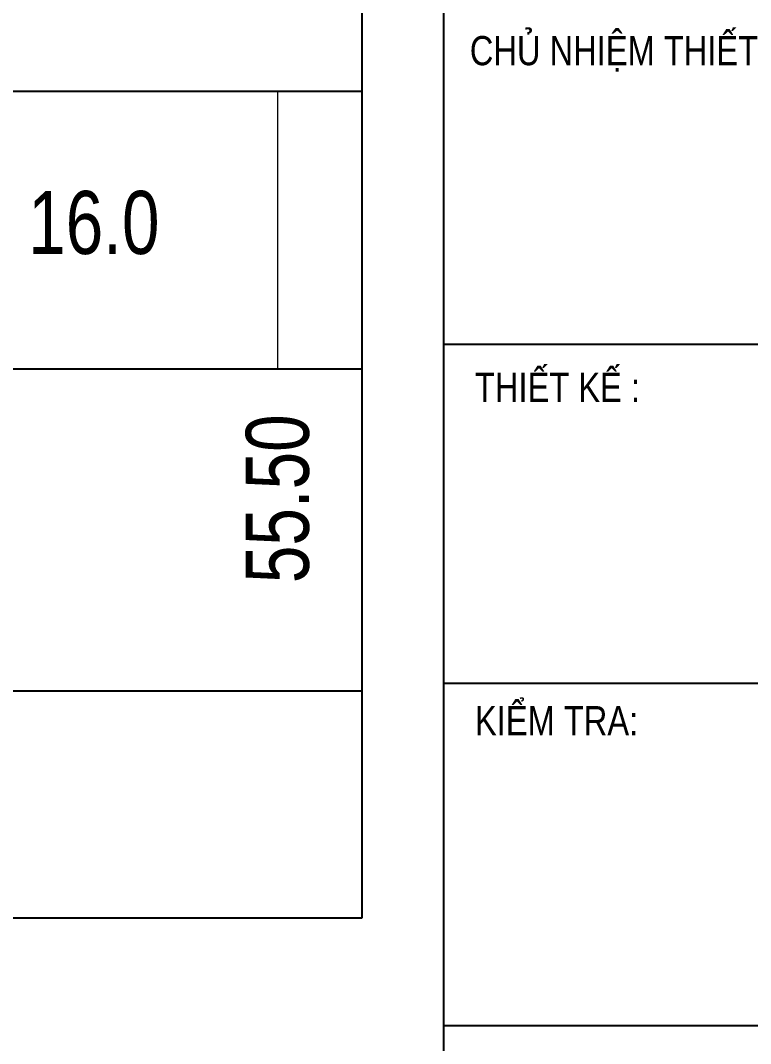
# Model space of a CAD drawing. Header units: inches. Extents: x 138 to 1256, y -84 to 787.
# Drawn here: x 1196.9 to 1225.84, y -38.28 to 2.29 of the extents above; entities that cross this region are included whole.
import ezdxf
from ezdxf.enums import TextEntityAlignment as Align

# ---------------------------------------------------------------- set-up
doc = ezdxf.new("R2010")
doc.units = ezdxf.units.IN
doc.header["$MEASUREMENT"] = 0
for name, color, linetype in [('Bang TD tu nhien', 3, 'Continuous'), ('ENTTNTHIETKE1', 2, 'Continuous'), ('T.bao', 6, 'Continuous'), ('thep', 2, 'Continuous'), ('Trac doc tu nhien', 3, 'Continuous'), ('TracDoc', 7, 'Continuous'), ('TXT', 5, 'Continuous')]:
    doc.layers.add(name, color=color, linetype=linetype)
doc.styles.add('BangTD', font='viet buddy.shx', dxfattribs={"width": 0.8})
doc.styles.add('T2', font='', dxfattribs={"width": 0.8})
doc.styles.get('T2').set_extended_font_data('.VnArialH')

# ---------------------------------------------------------------- blocks, each defined once
blk = doc.blocks.new('khung vpn')
at = {"layer": 'T.bao'}
for p, q in [((52549.4429, -4222.9869), (52555.8322, -4222.9869)), ((52549.4429, -4225.2406), (52555.8322, -4225.2406)), ((52549.4429, -4227.5165), (52555.8322, -4227.5165))]:
    blk.add_line(p, q, dxfattribs=at)
at = {"layer": 'thep'}
blk.add_lwpolyline([(52555.8322, -4196.073), (52555.8322, -4234.4741), (52549.4429, -4234.4741), (52549.4429, -4196.073)], close=True, dxfattribs=at)
at = {"layer": 'TXT', "linetype": 'Continuous', "style": 'T2', "width": 0.8}
for s, height, p in [('chñ nhiÖm thiÕt kÕ:', 0.194085, (52549.6165, -4221.1324)), ('thiÕt kÕ :', 0.19408, (52549.6508, -4223.3714)), ('kiÓm tra:', 0.19408, (52549.6508, -4225.587))]:
    blk.add_text(s, height=height, dxfattribs=at).set_placement(p)

msp = doc.modelspace()

# ---------------------------------------------------------------- linework, layer by layer
at = {"layer": 'Bang TD tu nhien', "color": 3}
for p, q in [((1210.425, 56.468), (1210.425, -33.305)), ((1210.425, -0.532), (1148.533, -0.532)), ((1210.425, -11.532), (1148.533, -11.532)), ((1210.425, -24.305), (1148.533, -24.305)), ((1210.425, -33.305), (1148.533, -33.305))]:
    msp.add_line(p, q, dxfattribs=at)
at = {"layer": 'Trac doc tu nhien', "lineweight": 0, "ltscale": 10}
msp.add_line((1207.083, -0.532), (1207.083, -11.532), dxfattribs=at)

# ---------------------------------------------------------------- block references
at = {"layer": 'ENTTNTHIETKE1', "color": 6, "xscale": 5.965326529308613, "yscale": 5.965326529308613, "zscale": 5.965326529308613}
msp.add_blockref('khung vpn', (-312260.911, 25180.949), dxfattribs=at)

# ---------------------------------------------------------------- texts
at = {"layer": 'TracDoc', "color": 3, "style": 'BangTD', "width": 0.8}
msp.add_text('16.0', height=2.5, dxfattribs=at).set_placement((1199.81, -5.72), align=Align.MIDDLE_CENTER)
at = {"layer": 'TracDoc', "color": 0, "style": 'BangTD', "width": 0.8}
msp.add_text('55.50', height=2.5, rotation=90, dxfattribs=at).set_placement((1207.083, -13.33), align=Align.MIDDLE_RIGHT)

doc.saveas('drawing.dxf')
